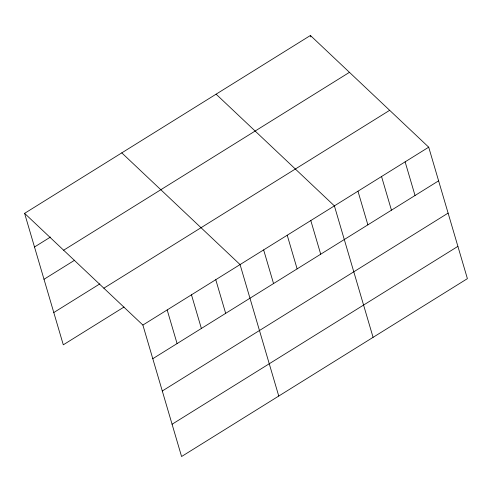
<?xml version="1.0" encoding="UTF-8"?>
<svg xmlns="http://www.w3.org/2000/svg" width="492" height="492" viewBox="0 0 492 492"><rect width="100%" height="100%" fill="white"/><g stroke="black" fill="none" stroke-linecap="round" stroke-linejoin="round"><path stroke-width="0.74" d="M24.6 213.35L310.421 35.479L428.704 147.182L467.4 278.65L181.579 456.521L142.883 325.052L24.6 213.35L63.296 344.818L124.033 307.02M34.502 247.002L50.485 237.052M63.634 250.213L349.455 72.342M44.003 279.284L74.692 260.182M53.794 312.537L99.827 283.89M103.849 288.189L389.67 110.319M142.883 325.052L428.704 147.182M152.784 358.705L438.612 180.828M162.286 390.986L448.114 213.11M172.077 424.239L457.898 246.369M216.099 94.175L334.388 205.877L373.077 337.346M121.782 152.871L240.065 264.573L278.755 396.048M405.125 161.856L415.033 195.502M381.546 176.53L391.447 210.182M357.967 191.203L367.868 224.856M310.421 35.479L310.852 36.943M310.803 220.551L320.71 254.204M287.223 235.225L297.125 268.878M263.644 249.899L273.546 283.552M215.767 279.696L225.674 313.342M191.474 294.813L201.376 328.465M167.175 309.935L177.083 343.582"/></g></svg>
